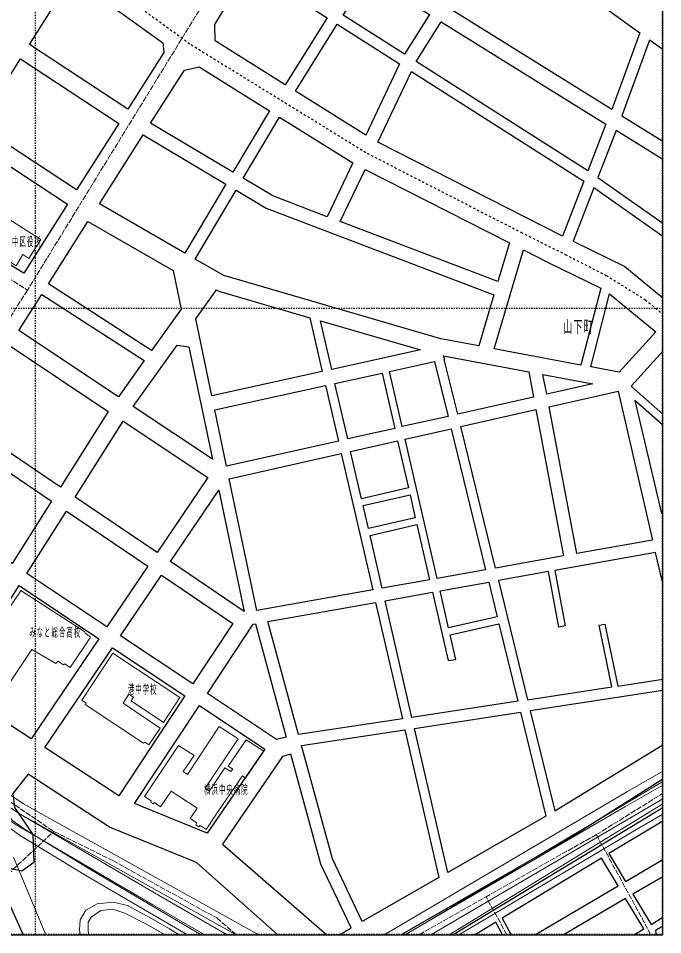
# Model space of a CAD drawing. Units: millimetres, scale not verified. Extents: x -76 to 74, y -76 to 74.
# Drawn here: x 22.1 to 73.6, y -75.9 to -2.7 of the extents above; entities that cross this region are included whole.
import ezdxf

# ---------------------------------------------------------------- set-up
doc = ezdxf.new("R2010")
doc.units = ezdxf.units.MM
doc.header["$LTSCALE"] = 0.25
for name, pattern in [('USER1', [0.70556, 0.35278, -0.35278]), ('USER3', [1.41112, 0.70556, -0.70556]), ('USER4', [2.11668, 1.7639, -0.35278])]:
    doc.linetypes.add(name, pattern=pattern)
for name, color, linetype in [('0-0_01 グリッド', 7, 'USER1'), ('0-2_03 施設名・公園名', 7, 'Continuous'), ('0-4_05 町名', 7, 'Continuous'), ('0-7_08 地下鉄', 7, 'Continuous'), ('1-9_26 道路', 7, 'Continuous')]:
    doc.layers.add(name, color=color, linetype=linetype)
for name, color, linetype, lineweight in [('0-C_13 町界', 30, 'USER4', 18), ('0-D_14 公・官庁施設', 7, 'Continuous', 18), ('0-E_15 病院', 4, 'Continuous', 18), ('0-F_16 学校', 1, 'Continuous', 18), ('1-1_18 高速分離帯', 5, 'Continuous', 18), ('1-3_20 鉄道', 7, 'Continuous', 18), ('1-C_29 川・池', 150, 'Continuous', 18)]:
    doc.layers.add(name, color=color, linetype=linetype, lineweight=lineweight)
doc.styles.add('ＭＳ ゴシック', font='')
doc.styles.get('ＭＳ ゴシック').set_extended_font_data('MS Gothic')

msp = doc.modelspace()

# ---------------------------------------------------------------- linework, layer by layer
at = {"layer": '0-0_01 グリッド'}
for p, q in [((23.5153, -75.9021), (23.5153, 74.1341)), ((73.6101, -75.9021), (73.6101, 74.1341)), ((73.6277, -25.8752), (-76.4802, -25.8752)), ((73.6277, -75.8983), (-76.4802, -75.8983))]:
    msp.add_line(p, q, dxfattribs=at)
at = {"layer": '0-0_01 グリッド', "linetype": 'Continuous'}
msp.add_lwpolyline([(-76.4802, -75.9021), (73.6277, -75.9021), (73.6277, 74.1341), (-76.4802, 74.1341)], close=True, dxfattribs=at)
at = {"layer": '0-7_08 地下鉄', "linetype": 'USER3'}
msp.add_lwpolyline([(-53.2402, 74.1341), (-53.4892, 71.7649), (-53.4892, 69.1542), (-53.2367, 65.6174), (-52.4788, 61.9119), (-51.1317, 58.291), (-49.0261, 54.2492), (-46.4161, 50.2915), (-44.1423, 47.9336), (-41.8689, 45.9961), (-39.1737, 44.144), (-23.2408, 34.2069), (15.6467, 9.7865), (29.7093, -0.2346), (35.9408, -4.7815), (50.0045, -13.4556), (62.2987, -19.7712), (65.8355, -21.5392), (69.1194, -23.2239), (72.2355, -25.1607), (73.6277, -26.3155)], dxfattribs=at)
at = {"layer": '0-C_13 町界'}
for p, q in [((2.8732, -12.0403), (22.8735, -24.3897)), ((22.8735, -24.3897), (3.9271, -54.2341)), ((19.1721, -63.7054), (24.9702, -67.6514)), ((68.327, -67.9101), (73.6277, -64.6204)), ((68.327, -67.9101), (59.5178, -72.877)), ((54.1876, -75.9021), (59.5178, -72.877)), ((61.1801, -75.9021), (59.5178, -72.877))]:
    msp.add_line(p, q, dxfattribs=at)
for points in [[(43.5928, 12.0259), (43.9445, 9.9464), (22.8735, -24.3897)], [(16.1507, -75.9021), (24.9702, -67.6514), (29.6838, -69.9851), (37.9924, -74.5685), (39.5541, -75.9021)], [(68.327, -67.9101), (72.6131, -75.7654), (72.6348, -75.9021)]]:
    msp.add_lwpolyline(points, dxfattribs=at)
at = {"layer": '0-D_14 公・官庁施設'}
msp.add_lwpolyline([(20.3524, -19.2265), (19.8515, -18.9278), (18.8841, -20.4492), (21.9585, -22.4432), (22.5063, -21.5626), (22.9865, -21.8617), (23.9339, -20.3396), (20.8802, -18.3959)], close=True, dxfattribs=at)
at = {"layer": '0-E_15 病院'}
msp.add_lwpolyline([(36.5579, -67.2718), (36.6578, -67.1719), (37.1583, -67.4909), (38.0754, -66.0887), (40.0502, -63.2155), (40.3003, -63.385), (41.7459, -61.2425), (40.3444, -60.345), (38.9185, -62.4472), (39.2688, -62.667), (39.1193, -62.8675), (38.6487, -62.5685), (37.4023, -64.3999), (37.0722, -64.1911), (39.7146, -60.2658), (38.1922, -59.2688), (35.6501, -63.0935), (35.32, -62.8744), (36.1972, -61.5928), (34.9459, -60.775), (32.2236, -64.8609), (32.7541, -65.1995), (32.7241, -65.3287), (32.925, -65.4583), (33.0242, -65.3487), (33.5051, -65.6774), (34.3526, -64.4268), (36.4252, -65.7917), (35.8771, -66.6234), (36.4077, -66.972), (36.3284, -67.1223)], close=True, dxfattribs=at)
at = {"layer": '0-F_16 学校'}
for points in [[(23.2315, -53.1185), (25.1335, -54.2444), (25.2834, -54.0439), (25.754, -54.3429), (25.8539, -54.2634), (26.2842, -54.5427), (27.8992, -52.1394), (27.4789, -51.8204), (27.4486, -51.7102), (22.3423, -48.4001), (22.3275, -48.4277), (20.712, -50.8303), (21.348, -51.252), (17.9649, -56.4024), (20.0878, -57.808)], [(32.2449, -60.5304), (32.5653, -60.7302), (33.4631, -59.3983), (30.5093, -57.4032), (30.9585, -56.6829), (31.3382, -56.9123), (31.1583, -57.2127), (33.7267, -58.9511), (35.0534, -56.9481), (29.6814, -53.4059), (27.2092, -57.1604), (27.5596, -57.3898), (27.49, -57.52), (32.1457, -60.6006)]]:
    msp.add_lwpolyline(points, close=True, dxfattribs=at)
at = {"layer": '1-1_18 高速分離帯'}
for p, q in [((22.1431, -66.2003), (39.552, -75.9021)), ((22.1431, -66.2003), (33.3387, -72.7564)), ((33.3387, -72.7564), (38.8285, -75.9021)), ((37.0543, -75.9021), (32.9002, -73.5219))]:
    msp.add_line(p, q, dxfattribs=at)
for points in [[(-14.2897, -40.8608), (2.31, -49.2669), (6.9026, -52.3296), (11.4405, -55.6273), (14.6204, -58.0271), (16.5889, -59.5719), (18.3835, -61.6872), (19.8018, -63.9658), (20.9043, -65.9061), (21.676, -66.766), (22.7123, -67.5377), (27.8496, -70.6687), (32.546, -73.4468), (36.7584, -75.9021)], [(2.2286, -49.8918), (6.4579, -52.8009), (10.9699, -56.0386), (14.1794, -58.4095), (16.0825, -59.9399), (17.8657, -61.9711), (19.3023, -64.3772), (20.4047, -66.3175), (21.1837, -67.1719), (22.242, -67.9491), (27.541, -71.1758), (32.2666, -73.9319), (35.6515, -75.9021)], [(22.1431, -66.2003), (14.8633, -61.2621), (9.2188, -57.4993), (2.2676, -53.41)], [(22.5517, -65.4348), (15.3332, -60.6151), (9.7345, -56.7848), (3.4024, -53.1068)], [(1.0253, -53.503), (3.5123, -54.9637), (5.5987, -56.2756), (9.1382, -58.3985), (13.0911, -61.0854), (21.8906, -67.0644), (32.9002, -73.5219)], [(73.6277, -62.8486), (70.823, -64.4668), (51.3822, -75.9021)], [(73.6277, -63.9524), (70.6607, -65.6701), (53.0297, -75.9021)], [(73.6277, -65.04), (71.1899, -66.4939), (55.1115, -75.9021)], [(22.5517, -65.4348), (41.0768, -75.7419), (41.443, -75.9021)], [(73.6277, -66.2627), (71.8155, -67.351), (57.3436, -75.9021)], [(34.9958, -75.9021), (34.2217, -75.4312), (32.5901, -74.5051), (30.8703, -73.5791), (29.7128, -73.2993), (28.4491, -73.4323), (27.5354, -73.9326), (27.0704, -74.707), (27.0263, -75.509), (27.0728, -75.9021)], [(33.8658, -75.9021), (32.2814, -75.0123), (30.6498, -74.1744), (29.6907, -73.8754), (28.7202, -73.9773), (27.9502, -74.5065), (27.7098, -74.9068), (27.7098, -75.5242), (27.7542, -75.9021)]]:
    msp.add_lwpolyline(points, dxfattribs=at)
at = {"layer": '1-3_20 鉄道'}
msp.add_lwpolyline([(24.3501, -75.9021), (21.7414, -69.6975)], dxfattribs=at)
at = {"layer": '1-9_26 道路'}
msp.add_line((73.6277, -65.7632), (56.8954, -75.9021), dxfattribs=at)
for points in [[(71.7969, -3.8416), (69.5531, -9.9554), (56.5819, -1.902), (60.479, 4.3453)], [(43.4736, -7.982), (37.8605, -4.4707), (37.8305, -3.1774), (40.5656, 1.3412), (46.826, -2.6441)], [(30.8965, -9.9443), (23.033, -4.7801), (26.4192, 0.6019), (33.6843, -4.6447), (33.7746, -5.4195)], [(53.0076, -5.5442), (48.0952, -2.4164), (50.0472, 0.6914), (54.9861, -2.3747)], [(52.6063, -6.3249), (49.9142, -12.0121), (44.2815, -8.4877), (47.6301, -3.1568)], [(67.648, -14.866), (53.9388, -6.1375), (55.9239, -2.9563), (69.0953, -11.1343)], [(26.7944, -16.3922), (18.963, -11.25), (22.314, -5.9239), (30.1723, -11.0826)], [(42.2006, -10.0642), (39.2819, -14.9721), (32.7121, -11.0509), (35.4089, -6.8107), (36.5803, -6.5474)], [(65.6274, -20.0716), (50.8716, -12.5674), (53.544, -6.9223), (67.3259, -15.6963)], [(46.8288, -18.5309), (42.4666, -16.8725), (40.1001, -15.4607), (43.0082, -10.57), (48.8628, -14.2328)], [(26.0706, -17.5312), (22.5697, -23.0351), (14.5653, -18.2409), (18.2447, -12.3924)], [(35.4406, -21.4338), (28.6124, -17.4953), (32.1185, -11.9828), (38.7176, -15.9209)], [(61.3758, -20.6118), (60.457, -23.7138), (47.863, -18.9244), (49.8412, -14.7461)], [(41.9374, -17.8426), (60.1449, -24.7666), (58.9315, -28.8594), (55.8956, -28.2937), (38.5729, -23.2411), (36.2654, -21.9099), (39.5358, -16.4094)], [(32.783, -29.2115), (24.544, -23.8929), (27.7063, -18.9195), (34.4994, -22.8387), (35.1416, -25.9104)], [(67.0981, -30.3808), (60.1514, -29.0868), (62.4944, -21.1809), (64.4275, -22.1642), (68.6819, -24.2512)], [(32.2008, -30.028), (30.1351, -32.9184), (22.1776, -27.6267), (23.2966, -25.8525), (24.0059, -24.7384)], [(46.4295, -30.9017), (37.6048, -32.8406), (36.3205, -26.6945), (37.9783, -24.3732), (38.1609, -24.4786), (45.4373, -26.6008)], [(70.1564, -30.9506), (67.8771, -30.5255), (69.3853, -24.6901), (73.0795, -27.7198)], [(47.1854, -30.7363), (46.2886, -26.8495), (54.2761, -29.1784)], [(29.3259, -34.085), (25.5039, -40.1339), (17.6438, -34.8167), (21.4204, -28.8277)], [(37.6517, -37.9173), (31.314, -33.7032), (34.8191, -28.796), (35.7748, -28.938)], [(62.9271, -30.9182), (63.3095, -32.9412), (57.2489, -34.3079), (56.1788, -29.9357), (56.225, -29.9253), (56.1296, -29.7345), (56.1086, -29.6476)], [(56.4779, -34.4818), (52.8233, -35.3066), (51.808, -30.8955), (55.4071, -30.1038)], [(48.4656, -36.2891), (47.4427, -31.8539), (51.201, -31.0291), (52.2176, -35.4427)], [(64.3613, -32.7042), (64.0633, -31.1297), (68.0507, -31.8718)], [(47.7114, -36.4593), (38.7824, -38.4733), (37.8398, -33.9637), (46.6875, -32.02)], [(70.0689, -32.4658), (72.825, -44.3762), (66.7691, -45.4532), (64.5512, -33.7108)], [(65.7087, -45.6419), (60.2603, -46.6114), (57.4921, -35.3025), (63.4997, -33.9485)], [(33.2323, -45.3615), (26.6814, -40.9304), (30.5089, -34.8718), (37.2789, -39.3739)], [(59.4806, -46.7492), (55.6159, -47.4372), (53.0531, -36.3043), (56.7211, -35.4761)], [(21.6381, -46.2524), (13.7446, -40.9986), (16.9383, -35.9343), (24.798, -41.2515)], [(53.3135, -40.2062), (49.567, -41.0655), (48.6957, -37.2868), (52.4474, -36.4407)], [(50.4551, -48.3553), (41.1933, -50.0035), (38.9918, -39.4759), (47.9416, -37.457)], [(38.1671, -40.3813), (40.1921, -50.0696), (34.3089, -46.0898)], [(49.6924, -41.6118), (53.4396, -40.7519), (53.8623, -42.5896), (50.1168, -43.4481)], [(32.4919, -46.455), (29.218, -51.2988), (22.8211, -47.0407), (25.9752, -42.048)], [(50.2426, -43.9952), (53.9881, -43.1367), (55.0037, -47.5464), (51.2172, -48.2189)], [(30.2998, -52.0195), (33.5685, -47.1843), (39.2702, -51.0411), (36.0814, -55.8671)], [(23.1725, -60.2451), (17.0141, -56.2322), (22.2069, -48.0115), (28.5752, -52.2517)], [(60.4005, -50.5078), (56.5251, -51.387), (55.8443, -48.429), (59.7232, -47.74)], [(51.4459, -49.2125), (55.2314, -48.5386), (56.4899, -54.0026), (57.107, -53.9144), (56.6512, -51.9334), (60.5338, -51.0528), (62.0514, -57.252), (53.5967, -58.5363)], [(42.0856, -50.8765), (50.6835, -49.3479), (52.8298, -58.6528), (44.5378, -59.913)], [(37.2428, -56.6408), (40.9135, -51.0859), (41.0934, -51.0528), (43.5511, -60.1087), (42.7642, -60.3161)], [(29.6569, -52.9718), (35.4475, -56.8262), (30.1737, -64.8064), (24.2619, -60.9541)], [(31.4326, -65.4328), (36.6085, -57.5999), (41.8465, -61.0864), (37.2369, -67.7837)], [(53.7986, -59.4148), (62.2657, -58.1284), (64.2955, -66.4208), (56.4544, -70.9298)], [(47.2336, -69.8473), (44.7745, -60.786), (53.0321, -59.5313), (55.7534, -71.3329), (49.6214, -74.8593)]]:
    msp.add_lwpolyline(points, close=True, dxfattribs=at)
for points in [[(73.6277, -5.1756), (72.5817, -4.4315), (70.3703, -10.4625), (73.6277, -12.4848)], [(73.6277, -13.9479), (69.9128, -11.6414), (68.4545, -15.3986), (73.6277, -19.045)], [(73.6277, -20.1081), (68.1303, -16.2337), (66.4777, -20.494), (70.6011, -22.5169), (73.6277, -25.0029)], [(73.6277, -29.2814), (71.1303, -32.042), (71.1448, -32.1026), (73.6277, -34.3065)], [(73.6277, -35.1791), (71.4035, -33.2051), (73.5284, -42.2416), (73.6277, -42.1317)], [(73.6277, -47.8458), (73.0544, -45.3684), (65.0211, -46.7961), (65.8296, -51.2258), (65.3215, -51.3178), (64.5126, -46.8877), (60.5028, -47.6015), (62.8355, -57.1328), (69.5686, -56.1096), (68.5565, -51.1796), (69.0188, -51.0866), (70.0351, -56.0386), (73.6277, -55.4929)], [(73.6277, -56.4021), (63.0501, -58.0085), (65.0087, -66.0102), (73.6277, -60.7271)], [(47.8082, -75.9021), (48.7388, -75.3671), (46.3062, -70.2594), (43.9249, -61.486), (43.2607, -61.6755), (38.4516, -68.6636), (46.7874, -75.9021)], [(42.869, -75.9021), (36.3815, -70.1422), (29.4137, -67.32), (22.9169, -63.0873), (21.697, -64.6301), (21.8414, -65.7304), (23.2931, -67.8995), (23.3662, -70.1436), (22.4119, -70.8189), (20.6387, -70.4382), (20.7269, -71.4762), (21.0138, -72.538), (22.5197, -75.9021)], [(52.7106, -75.9021), (66.4487, -68.0021), (73.6277, -63.4553)], [(73.6277, -66.8239), (69.334, -69.4257), (70.6521, -71.6429), (73.6277, -69.8907)], [(63.417, -75.9021), (70.0606, -71.9905), (68.7477, -69.7812), (60.8039, -74.5954), (61.5219, -75.9021)], [(73.6277, -71.2702), (71.2554, -72.6579), (72.6971, -75.0832), (73.6277, -74.4927)], [(71.3194, -75.9021), (72.1108, -75.4401), (70.6635, -73.0044), (65.7104, -75.9021)], [(60.8384, -75.9021), (60.2913, -74.9055), (58.6462, -75.9021)], [(73.6277, -75.2093), (73.0578, -75.5711), (73.1088, -75.9021)]]:
    msp.add_lwpolyline(points, dxfattribs=at)
at = {"layer": '1-C_29 川・池'}
for p, q in [((73.6277, -63.6613), (53.0379, -75.9021)), ((73.6277, -65.4534), (56.5661, -75.9021))]:
    msp.add_line(p, q, dxfattribs=at)

# ---------------------------------------------------------------- texts
at = {"layer": '0-2_03 施設名・公園名', "char_height": 0.7244, "attachment_point": 7, "style": 'ＭＳ ゴシック'}
for s, insert in [('\\T1.17;\\W0.5;中区役所', (21.6388, -20.957)), ('\\T1.17;\\W0.5;みなと総合高校', (23.0141, -52.1718)), ('\\T1.17;\\W0.5;港中学校', (30.8941, -56.7345)), ('\\T1.17;\\W0.5;横浜中央病院', (36.982, -64.7348))]:
    msp.add_mtext(s, dxfattribs=dict(at, insert=insert))
at = {"layer": '0-4_05 町名', "insert": (65.6987, -27.9237), "char_height": 0.9932, "attachment_point": 7, "style": 'ＭＳ ゴシック'}
msp.add_mtext('\\T1.17;\\W0.5;山下町', dxfattribs=at)

doc.saveas('drawing.dxf')
